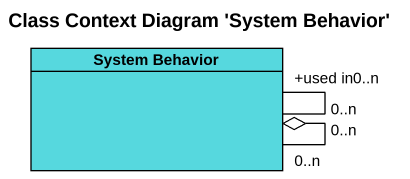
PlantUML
@startuml
title Class Context Diagram 'System Behavior'
hide circle
hide empty members
class "System Behavior" as System_Behavior #56D8DE
System_Behavior "0..n" --o "0..n" System_Behavior
System_Behavior "0..n" -- "+used in\n0..n" System_Behavior
@enduml
